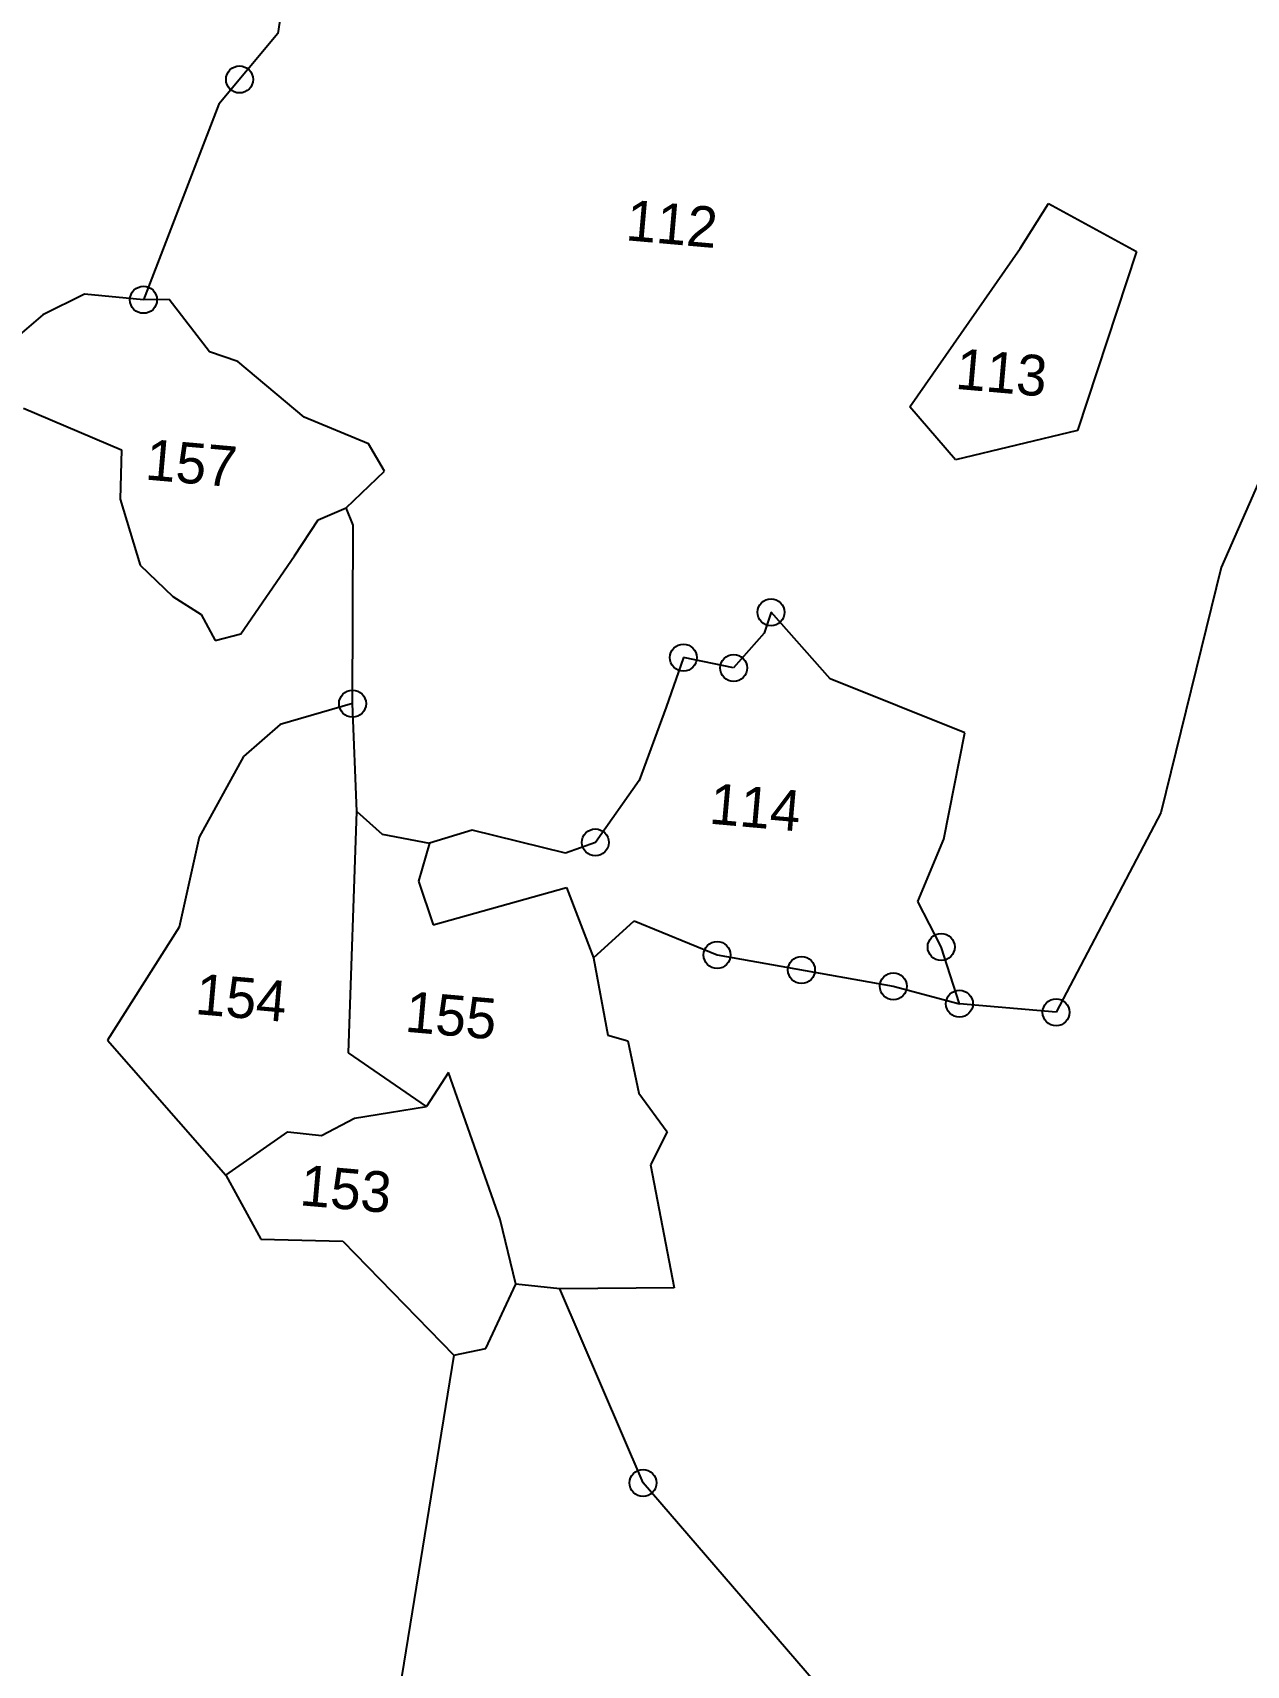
# Model space of a CAD drawing. Header units: metres. Extents: x 333510 to 337908, y 1785719 to 1790014.
# Drawn here: x 335226 to 335764, y 1787207 to 1787931 of the extents above; entities that cross this region are included whole.
import ezdxf

# ---------------------------------------------------------------- set-up
doc = ezdxf.new("R2010")
doc.units = ezdxf.units.M
doc.header["$MEASUREMENT"] = 0
doc.layers.add('POLY_PARCEL', color=6, linetype='Continuous')
doc.layers.add('TEXT_PARCEL', color=7, linetype='Continuous')
doc.styles.add('TEXT_MAP', font='', dxfattribs={"height": 0.3})
doc.styles.get('TEXT_MAP').set_extended_font_data('Kruti Dev 050')

msp = doc.modelspace()

# ---------------------------------------------------------------- linework, layer by layer
for centre in [(335317.38, 1787909.98), (335274.8, 1787812.34), (335552.96, 1787673.89), (335514.14, 1787653.8), (335536.4, 1787649.23), (335367.47, 1787633.4), (335475.1, 1787571.9), (335628.4, 1787525.59), (335529.07, 1787522.03), (335566.47, 1787515.39), (335607.18, 1787508.17), (335636.49, 1787500.41), (335679.33, 1787496.63), (335496.24, 1787288.09)]:
    msp.add_circle(centre, 5.98)
at = {"layer": 'POLY_PARCEL'}
for p, q in [((335341.95, 1787980.18), (335334.43, 1787930.4)), ((335334.43, 1787930.4), (335308.22, 1787899.02)), ((335308.22, 1787899.02), (335274.8, 1787812.34)), ((335836.85, 1787885.95), (335752.49, 1787693.69)), ((335663.42, 1787835.12), (335676.03, 1787855.05)), ((335676.03, 1787855.05), (335714.98, 1787833.77)), ((335614.48, 1787764.87), (335663.42, 1787835.12)), ((335714.98, 1787833.77), (335688.85, 1787754.49)), ((335248.62, 1787814.8), (335230.21, 1787805.67)), ((335274.8, 1787812.34), (335248.62, 1787814.8)), ((335286.16, 1787812.41), (335274.8, 1787812.34)), ((335304.02, 1787789.36), (335286.16, 1787812.41)), ((335230.21, 1787805.67), (335193.2, 1787774.24)), ((335316.69, 1787784.96), (335304.02, 1787789.36)), ((335346.09, 1787760.37), (335316.69, 1787784.96)), ((335221.68, 1787764.4), (335265.05, 1787745.92)), ((335374.5, 1787748.59), (335346.09, 1787760.37)), ((335634.75, 1787741.41), (335614.48, 1787764.87)), ((335688.85, 1787754.49), (335634.75, 1787741.41)), ((335265.05, 1787745.92), (335264.53, 1787723.95)), ((335381.66, 1787736.44), (335374.5, 1787748.59)), ((335364.58, 1787720.19), (335381.66, 1787736.44)), ((335264.53, 1787723.95), (335273.37, 1787694.82)), ((335352.17, 1787714.92), (335364.58, 1787720.19)), ((335367.78, 1787712.56), (335364.58, 1787720.19)), ((335341.74, 1787698.88), (335352.17, 1787714.92)), ((335367.47, 1787633.4), (335367.78, 1787712.56)), ((335317.91, 1787664.39), (335341.74, 1787698.88)), ((335273.37, 1787694.82), (335287.79, 1787680.82)), ((335752.49, 1787693.69), (335725.81, 1787585.08)), ((335287.79, 1787680.82), (335300.35, 1787672.83)), ((335552.96, 1787673.89), (335549.96, 1787664.58)), ((335579.17, 1787644.45), (335552.96, 1787673.89)), ((335300.35, 1787672.83), (335306.51, 1787661.42)), ((335306.51, 1787661.42), (335317.91, 1787664.39)), ((335549.96, 1787664.58), (335536.4, 1787649.23)), ((335514.14, 1787653.8), (335506.53, 1787631.83)), ((335536.4, 1787649.23), (335514.14, 1787653.8)), ((335638.94, 1787620.46), (335579.17, 1787644.45)), ((335367.47, 1787633.4), (335335.39, 1787624.09)), ((335369.38, 1787585.59), (335367.47, 1787633.4)), ((335506.53, 1787631.83), (335494.52, 1787599.36)), ((335335.39, 1787624.09), (335319.17, 1787609.99)), ((335629.56, 1787573.39), (335638.94, 1787620.46)), ((335319.17, 1787609.99), (335299.48, 1787574.18)), ((335319.17, 1787609.99), (335319.17, 1787609.99)), ((335494.52, 1787599.36), (335475.1, 1787571.9)), ((335365.72, 1787478.62), (335369.38, 1787585.59)), ((335369.38, 1787585.59), (335380.57, 1787575.51)), ((335369.38, 1787585.59), (335369.38, 1787585.59)), ((335369.38, 1787585.59), (335369.38, 1787585.59)), ((335725.81, 1787585.08), (335679.33, 1787496.63)), ((335299.48, 1787574.18), (335290.62, 1787534.29)), ((335380.57, 1787575.51), (335401.65, 1787571.64)), ((335420.46, 1787577.39), (335401.65, 1787571.64)), ((335461.84, 1787567.21), (335420.46, 1787577.39)), ((335617.97, 1787545.67), (335629.56, 1787573.39)), ((335401.65, 1787571.64), (335396.66, 1787554.67)), ((335475.1, 1787571.9), (335461.84, 1787567.21)), ((335396.66, 1787554.67), (335403.24, 1787535.36)), ((335403.24, 1787535.36), (335462.24, 1787551.93)), ((335462.24, 1787551.93), (335474.31, 1787520.82)), ((335628.4, 1787525.59), (335617.97, 1787545.67)), ((335474.31, 1787520.82), (335492.31, 1787537.09)), ((335492.31, 1787537.09), (335529.07, 1787522.03)), ((335290.62, 1787534.29), (335258.85, 1787484.34)), ((335290.62, 1787534.29), (335290.62, 1787534.29)), ((335290.62, 1787534.29), (335290.62, 1787534.29)), ((335529.07, 1787522.03), (335607.18, 1787508.17)), ((335636.49, 1787500.41), (335628.4, 1787525.59)), ((335474.31, 1787520.82), (335480.57, 1787486.45)), ((335607.18, 1787508.17), (335636.49, 1787500.41)), ((335679.33, 1787496.63), (335636.49, 1787500.41)), ((335480.57, 1787486.45), (335489.5, 1787483.92)), ((335258.85, 1787484.34), (335258.85, 1787484.34)), ((335258.85, 1787484.34), (335258.85, 1787484.34)), ((335258.85, 1787484.34), (335258.85, 1787484.34)), ((335258.85, 1787484.34), (335311.3, 1787424.53)), ((335400.32, 1787454.88), (335365.72, 1787478.62)), ((335489.5, 1787483.92), (335494.43, 1787460.84)), ((335410.06, 1787469.91), (335400.32, 1787454.88)), ((335432.86, 1787404.82), (335410.06, 1787469.91)), ((335494.43, 1787460.84), (335506.87, 1787443.63)), ((335353.72, 1787441.97), (335368.41, 1787449.75)), ((335368.41, 1787449.75), (335383.79, 1787452.25)), ((335383.79, 1787452.25), (335400.32, 1787454.88)), ((335311.3, 1787424.53), (335338.73, 1787443.67)), ((335338.73, 1787443.67), (335353.72, 1787441.97)), ((335506.87, 1787443.63), (335499.48, 1787429.04)), ((335499.48, 1787429.04), (335510.05, 1787374.6)), ((335311.3, 1787424.53), (335326.77, 1787396.17)), ((335439.8, 1787376.21), (335432.86, 1787404.82)), ((335326.77, 1787396.17), (335363.12, 1787395.29)), ((335363.12, 1787395.29), (335412.37, 1787344.75)), ((335426.6, 1787347.63), (335439.8, 1787376.21)), ((335459.3, 1787374.13), (335439.8, 1787376.21)), ((335510.05, 1787374.6), (335459.3, 1787374.13)), ((335496.24, 1787288.09), (335459.3, 1787374.13)), ((335510.05, 1787374.6), (335510.05, 1787374.6)), ((335412.37, 1787344.75), (335380.63, 1787149.21)), ((335412.37, 1787344.75), (335426.6, 1787347.63)), ((335412.37, 1787344.75), (335412.37, 1787344.75)), ((335595.27, 1787173.45), (335496.24, 1787288.09))]:
    msp.add_line(p, q, dxfattribs=at)

# ---------------------------------------------------------------- texts
at = {"layer": 'TEXT_PARCEL', "style": 'TEXT_MAP'}
for s, p in [('112', (335488.21, 1787838.78)), ('113', (335634.33, 1787772.93)), ('157', (335275.19, 1787732.75)), ('114', (335525.18, 1787580.27)), ('154', (335297.35, 1787495.9)), ('155', (335390.33, 1787488.08)), ('153', (335343.69, 1787411.18))]:
    msp.add_text(s, height=18.061, rotation=354.96115, dxfattribs=at).set_placement(p)

doc.saveas('drawing.dxf')
